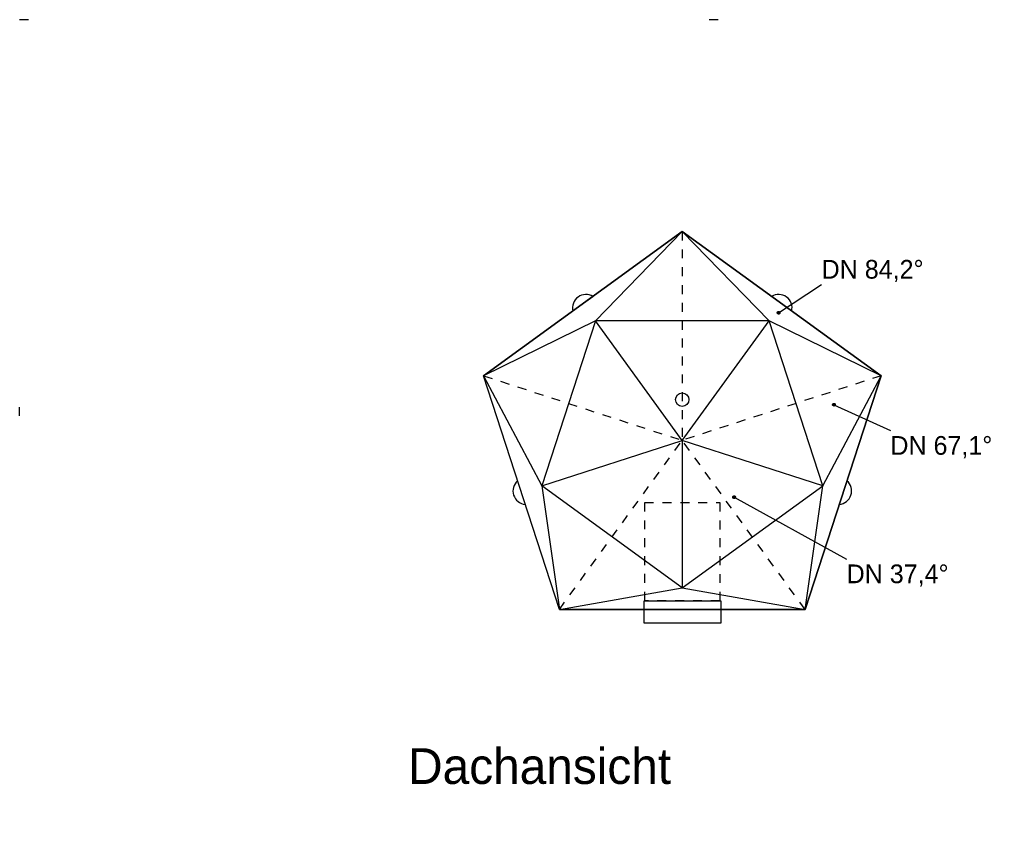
# Model space of a CAD drawing. Header units: metres. Extents: x -6 to 36, y -18 to 11.7.
# Drawn here: x -6 to 4.94, y 2.61 to 11.7 of the extents above; entities that cross this region are included whole.
import ezdxf

# ---------------------------------------------------------------- set-up
doc = ezdxf.new("R2010")
doc.units = ezdxf.units.M
doc.header["$LTSCALE"] = 2.54
doc.linetypes.add('ACAD_ISO07W100', pattern=[3, 0, -3])
doc.linetypes.add('Dash Style-5', pattern=[0.041656, 0.013885, -0.027771])
for name, color, linetype, lineweight, true_color in [('Dimension', 7, 'Continuous', 25, 0x000000), ('Linie ... Line-Plankopf', 7, 'ACAD_ISO07W100', 5, 0x000000), ('Linie ... Linie-Ansicht', 7, 'Continuous', 5, 0x000000), ('Linie ... Linie-Verdeckt', 7, 'Dash Style-5', 5, 0x000000), ('Text', 7, 'Continuous', 25, 0x000000)]:
    doc.layers.add(name, color=color, linetype=linetype, lineweight=lineweight, true_color=true_color)
doc.styles.add('textstyle45', font='FUTURAL.TTF')
doc.styles.add('textstyle46', font='FUTURAL.TTF')
doc.styles.add('textstyle47', font='FUTURAL.TTF')
doc.styles.add('textstyle49', font='')
doc.styles.get('textstyle49').set_extended_font_data('Futura Lt BT')

msp = doc.modelspace()

# ---------------------------------------------------------------- hatches: boundary and pattern name
at = {"layer": 'Dimension', "linetype": 'Continuous', "lineweight": 0, "true_color": 0x000000, "transparency": 33554687}
for points in [[(2.509, 8.424), (2.509, 8.424), (2.509, 8.423), (2.51, 8.422), (2.51, 8.422), (2.51, 8.421), (2.51, 8.42), (2.511, 8.42), (2.511, 8.419), (2.511, 8.418), (2.511, 8.417), (2.511, 8.417), (2.511, 8.416), (2.511, 8.415), (2.511, 8.415), (2.511, 8.414), (2.511, 8.413), (2.511, 8.412), (2.51, 8.412), (2.51, 8.411), (2.51, 8.41), (2.51, 8.41), (2.509, 8.409), (2.509, 8.408), (2.508, 8.408), (2.508, 8.407), (2.508, 8.407), (2.507, 8.406), (2.507, 8.405), (2.506, 8.405), (2.505, 8.404), (2.505, 8.404), (2.504, 8.404), (2.504, 8.403), (2.503, 8.403), (2.502, 8.403), (2.502, 8.402), (2.501, 8.402), (2.5, 8.402), (2.499, 8.402), (2.499, 8.401), (2.498, 8.401), (2.497, 8.401), (2.497, 8.401), (2.496, 8.401), (2.495, 8.401), (2.494, 8.401), (2.494, 8.401), (2.493, 8.402), (2.492, 8.402), (2.491, 8.402), (2.491, 8.402), (2.49, 8.402), (2.489, 8.403), (2.489, 8.403), (2.488, 8.403), (2.488, 8.404), (2.487, 8.404), (2.486, 8.405), (2.486, 8.405), (2.485, 8.406), (2.485, 8.406), (2.484, 8.407), (2.484, 8.407), (2.483, 8.408), (2.483, 8.409), (2.483, 8.409), (2.482, 8.41), (2.482, 8.411), (2.482, 8.411), (2.482, 8.412), (2.481, 8.413), (2.481, 8.413), (2.481, 8.414), (2.481, 8.415), (2.481, 8.416), (2.481, 8.416), (2.481, 8.417), (2.481, 8.418), (2.481, 8.419), (2.481, 8.419), (2.481, 8.42), (2.482, 8.421), (2.482, 8.421), (2.482, 8.422), (2.483, 8.423), (2.483, 8.423), (2.483, 8.424), (2.484, 8.425), (2.484, 8.425), (2.485, 8.426), (2.485, 8.426), (2.486, 8.427), (2.486, 8.427), (2.487, 8.428), (2.487, 8.428), (2.488, 8.429), (2.488, 8.429), (2.489, 8.43), (2.49, 8.43), (2.49, 8.43), (2.491, 8.43), (2.492, 8.431), (2.493, 8.431), (2.493, 8.431), (2.494, 8.431), (2.495, 8.431), (2.495, 8.431), (2.496, 8.431), (2.497, 8.431), (2.498, 8.431), (2.498, 8.431), (2.499, 8.431), (2.5, 8.431), (2.501, 8.431), (2.501, 8.43), (2.502, 8.43), (2.503, 8.43), (2.503, 8.429), (2.504, 8.429), (2.505, 8.429), (2.505, 8.428), (2.506, 8.428), (2.506, 8.427), (2.507, 8.427), (2.507, 8.426), (2.508, 8.426), (2.508, 8.425)], [(3.129, 7.38), (3.129, 7.38), (3.128, 7.379), (3.128, 7.378), (3.127, 7.378), (3.127, 7.377), (3.127, 7.377), (3.126, 7.376), (3.126, 7.376), (3.125, 7.375), (3.124, 7.375), (3.124, 7.374), (3.123, 7.374), (3.123, 7.373), (3.122, 7.373), (3.121, 7.373), (3.121, 7.372), (3.12, 7.372), (3.119, 7.372), (3.118, 7.372), (3.118, 7.372), (3.117, 7.371), (3.116, 7.371), (3.116, 7.371), (3.115, 7.371), (3.114, 7.371), (3.113, 7.371), (3.113, 7.372), (3.112, 7.372), (3.111, 7.372), (3.11, 7.372), (3.11, 7.372), (3.109, 7.373), (3.108, 7.373), (3.108, 7.373), (3.107, 7.374), (3.106, 7.374), (3.106, 7.375), (3.105, 7.375), (3.105, 7.376), (3.104, 7.376), (3.104, 7.377), (3.103, 7.377), (3.103, 7.378), (3.102, 7.378), (3.102, 7.379), (3.102, 7.38), (3.101, 7.38), (3.101, 7.381), (3.101, 7.382), (3.101, 7.382), (3.1, 7.383), (3.1, 7.384), (3.1, 7.385), (3.1, 7.385), (3.1, 7.386), (3.1, 7.387), (3.1, 7.388), (3.1, 7.388), (3.1, 7.389), (3.101, 7.39), (3.101, 7.39), (3.101, 7.391), (3.101, 7.392), (3.101, 7.393), (3.102, 7.393), (3.102, 7.394), (3.102, 7.394), (3.103, 7.395), (3.103, 7.396), (3.104, 7.396), (3.104, 7.397), (3.105, 7.397), (3.105, 7.398), (3.106, 7.398), (3.107, 7.399), (3.107, 7.399), (3.108, 7.4), (3.108, 7.4), (3.109, 7.4), (3.11, 7.4), (3.11, 7.401), (3.111, 7.401), (3.112, 7.401), (3.113, 7.401), (3.113, 7.401), (3.114, 7.401), (3.115, 7.401), (3.116, 7.401), (3.116, 7.401), (3.117, 7.401), (3.118, 7.401), (3.118, 7.401), (3.119, 7.401), (3.12, 7.401), (3.121, 7.4), (3.121, 7.4), (3.122, 7.4), (3.123, 7.399), (3.123, 7.399), (3.124, 7.399), (3.124, 7.398), (3.125, 7.398), (3.126, 7.397), (3.126, 7.397), (3.127, 7.396), (3.127, 7.396), (3.127, 7.395), (3.128, 7.394), (3.128, 7.394), (3.129, 7.393), (3.129, 7.392), (3.129, 7.392), (3.129, 7.391), (3.13, 7.39), (3.13, 7.39), (3.13, 7.389), (3.13, 7.388), (3.13, 7.388), (3.13, 7.387), (3.13, 7.386), (3.13, 7.385), (3.13, 7.385), (3.13, 7.384), (3.13, 7.383), (3.13, 7.382), (3.129, 7.382), (3.129, 7.381)], [(2.01, 6.344), (2.01, 6.343), (2.009, 6.342), (2.009, 6.342), (2.009, 6.341), (2.008, 6.341), (2.008, 6.34), (2.007, 6.34), (2.006, 6.339), (2.006, 6.339), (2.005, 6.338), (2.005, 6.338), (2.004, 6.337), (2.003, 6.337), (2.003, 6.337), (2.002, 6.337), (2.001, 6.336), (2.001, 6.336), (2, 6.336), (1.999, 6.336), (1.998, 6.336), (1.998, 6.336), (1.997, 6.336), (1.996, 6.336), (1.995, 6.336), (1.995, 6.336), (1.994, 6.336), (1.993, 6.336), (1.993, 6.336), (1.992, 6.337), (1.991, 6.337), (1.991, 6.337), (1.99, 6.337), (1.989, 6.338), (1.989, 6.338), (1.988, 6.339), (1.987, 6.339), (1.987, 6.34), (1.986, 6.34), (1.986, 6.341), (1.985, 6.341), (1.985, 6.342), (1.984, 6.342), (1.984, 6.343), (1.984, 6.344), (1.983, 6.344), (1.983, 6.345), (1.983, 6.346), (1.983, 6.346), (1.982, 6.347), (1.982, 6.348), (1.982, 6.348), (1.982, 6.349), (1.982, 6.35), (1.982, 6.351), (1.982, 6.351), (1.982, 6.352), (1.982, 6.353), (1.982, 6.354), (1.982, 6.354), (1.983, 6.355), (1.983, 6.356), (1.983, 6.356), (1.983, 6.357), (1.984, 6.358), (1.984, 6.358), (1.984, 6.359), (1.985, 6.36), (1.985, 6.36), (1.986, 6.361), (1.986, 6.361), (1.987, 6.362), (1.987, 6.362), (1.988, 6.363), (1.989, 6.363), (1.989, 6.364), (1.99, 6.364), (1.99, 6.364), (1.991, 6.365), (1.992, 6.365), (1.993, 6.365), (1.993, 6.365), (1.994, 6.365), (1.995, 6.366), (1.995, 6.366), (1.996, 6.366), (1.997, 6.366), (1.998, 6.366), (1.998, 6.366), (1.999, 6.366), (2, 6.365), (2.001, 6.365), (2.001, 6.365), (2.002, 6.365), (2.003, 6.365), (2.003, 6.364), (2.004, 6.364), (2.005, 6.364), (2.005, 6.363), (2.006, 6.363), (2.006, 6.362), (2.007, 6.362), (2.008, 6.361), (2.008, 6.361), (2.009, 6.36), (2.009, 6.36), (2.009, 6.359), (2.01, 6.358), (2.01, 6.358), (2.011, 6.357), (2.011, 6.356), (2.011, 6.356), (2.011, 6.355), (2.012, 6.354), (2.012, 6.354), (2.012, 6.353), (2.012, 6.352), (2.012, 6.351), (2.012, 6.351), (2.012, 6.35), (2.012, 6.349), (2.012, 6.349), (2.012, 6.348), (2.012, 6.347), (2.011, 6.346), (2.011, 6.346), (2.011, 6.345), (2.011, 6.344)]]:
    msp.add_hatch(color=18, dxfattribs=at).paths.add_polyline_path(points, flags=0)

# ---------------------------------------------------------------- linework, layer by layer
at = {"layer": 'Dimension', "color": 18, "linetype": 'Continuous', "lineweight": 5, "true_color": 0x000000}
for p, q in [((2.496, 8.416), (2.977, 8.731)), ((3.115, 7.386), (3.747, 7.096)), ((1.997, 6.351), (3.257, 5.658))]:
    msp.add_line(p, q, dxfattribs=at)
for points in [[(2.509, 8.424), (2.509, 8.424), (2.509, 8.423), (2.51, 8.422), (2.51, 8.422), (2.51, 8.421), (2.51, 8.42), (2.511, 8.42), (2.511, 8.419), (2.511, 8.418), (2.511, 8.417), (2.511, 8.417), (2.511, 8.416), (2.511, 8.415), (2.511, 8.415), (2.511, 8.414), (2.511, 8.413), (2.511, 8.412), (2.51, 8.412), (2.51, 8.411), (2.51, 8.41), (2.51, 8.41), (2.509, 8.409), (2.509, 8.408), (2.508, 8.408), (2.508, 8.407), (2.508, 8.407), (2.507, 8.406), (2.507, 8.405), (2.506, 8.405), (2.505, 8.404), (2.505, 8.404), (2.504, 8.404), (2.504, 8.403), (2.503, 8.403), (2.502, 8.403), (2.502, 8.402), (2.501, 8.402), (2.5, 8.402), (2.499, 8.402), (2.499, 8.401), (2.498, 8.401), (2.497, 8.401), (2.497, 8.401), (2.496, 8.401), (2.495, 8.401), (2.494, 8.401), (2.494, 8.401), (2.493, 8.402), (2.492, 8.402), (2.491, 8.402), (2.491, 8.402), (2.49, 8.402), (2.489, 8.403), (2.489, 8.403), (2.488, 8.403), (2.488, 8.404), (2.487, 8.404), (2.486, 8.405), (2.486, 8.405), (2.485, 8.406), (2.485, 8.406), (2.484, 8.407), (2.484, 8.407), (2.483, 8.408), (2.483, 8.409), (2.483, 8.409), (2.482, 8.41), (2.482, 8.411), (2.482, 8.411), (2.482, 8.412), (2.481, 8.413), (2.481, 8.413), (2.481, 8.414), (2.481, 8.415), (2.481, 8.416), (2.481, 8.416), (2.481, 8.417), (2.481, 8.418), (2.481, 8.419), (2.481, 8.419), (2.481, 8.42), (2.482, 8.421), (2.482, 8.421), (2.482, 8.422), (2.483, 8.423), (2.483, 8.423), (2.483, 8.424), (2.484, 8.425), (2.484, 8.425), (2.485, 8.426), (2.485, 8.426), (2.486, 8.427), (2.486, 8.427), (2.487, 8.428), (2.487, 8.428), (2.488, 8.429), (2.488, 8.429), (2.489, 8.43), (2.49, 8.43), (2.49, 8.43), (2.491, 8.43), (2.492, 8.431), (2.493, 8.431), (2.493, 8.431), (2.494, 8.431), (2.495, 8.431), (2.495, 8.431), (2.496, 8.431), (2.497, 8.431), (2.498, 8.431), (2.498, 8.431), (2.499, 8.431), (2.5, 8.431), (2.501, 8.431), (2.501, 8.43), (2.502, 8.43), (2.503, 8.43), (2.503, 8.429), (2.504, 8.429), (2.505, 8.429), (2.505, 8.428), (2.506, 8.428), (2.506, 8.427), (2.507, 8.427), (2.507, 8.426), (2.508, 8.426), (2.508, 8.425), (2.509, 8.424)], [(3.129, 7.38), (3.129, 7.38), (3.128, 7.379), (3.128, 7.378), (3.127, 7.378), (3.127, 7.377), (3.127, 7.377), (3.126, 7.376), (3.126, 7.376), (3.125, 7.375), (3.124, 7.375), (3.124, 7.374), (3.123, 7.374), (3.123, 7.373), (3.122, 7.373), (3.121, 7.373), (3.121, 7.372), (3.12, 7.372), (3.119, 7.372), (3.118, 7.372), (3.118, 7.372), (3.117, 7.371), (3.116, 7.371), (3.116, 7.371), (3.115, 7.371), (3.114, 7.371), (3.113, 7.371), (3.113, 7.372), (3.112, 7.372), (3.111, 7.372), (3.11, 7.372), (3.11, 7.372), (3.109, 7.373), (3.108, 7.373), (3.108, 7.373), (3.107, 7.374), (3.106, 7.374), (3.106, 7.375), (3.105, 7.375), (3.105, 7.376), (3.104, 7.376), (3.104, 7.377), (3.103, 7.377), (3.103, 7.378), (3.102, 7.378), (3.102, 7.379), (3.102, 7.38), (3.101, 7.38), (3.101, 7.381), (3.101, 7.382), (3.101, 7.382), (3.1, 7.383), (3.1, 7.384), (3.1, 7.385), (3.1, 7.385), (3.1, 7.386), (3.1, 7.387), (3.1, 7.388), (3.1, 7.388), (3.1, 7.389), (3.101, 7.39), (3.101, 7.39), (3.101, 7.391), (3.101, 7.392), (3.101, 7.393), (3.102, 7.393), (3.102, 7.394), (3.102, 7.394), (3.103, 7.395), (3.103, 7.396), (3.104, 7.396), (3.104, 7.397), (3.105, 7.397), (3.105, 7.398), (3.106, 7.398), (3.107, 7.399), (3.107, 7.399), (3.108, 7.4), (3.108, 7.4), (3.109, 7.4), (3.11, 7.4), (3.11, 7.401), (3.111, 7.401), (3.112, 7.401), (3.113, 7.401), (3.113, 7.401), (3.114, 7.401), (3.115, 7.401), (3.116, 7.401), (3.116, 7.401), (3.117, 7.401), (3.118, 7.401), (3.118, 7.401), (3.119, 7.401), (3.12, 7.401), (3.121, 7.4), (3.121, 7.4), (3.122, 7.4), (3.123, 7.399), (3.123, 7.399), (3.124, 7.399), (3.124, 7.398), (3.125, 7.398), (3.126, 7.397), (3.126, 7.397), (3.127, 7.396), (3.127, 7.396), (3.127, 7.395), (3.128, 7.394), (3.128, 7.394), (3.129, 7.393), (3.129, 7.392), (3.129, 7.392), (3.129, 7.391), (3.13, 7.39), (3.13, 7.39), (3.13, 7.389), (3.13, 7.388), (3.13, 7.388), (3.13, 7.387), (3.13, 7.386), (3.13, 7.385), (3.13, 7.385), (3.13, 7.384), (3.13, 7.383), (3.13, 7.382), (3.129, 7.382), (3.129, 7.381), (3.129, 7.38)], [(2.01, 6.344), (2.01, 6.343), (2.009, 6.342), (2.009, 6.342), (2.009, 6.341), (2.008, 6.341), (2.008, 6.34), (2.007, 6.34), (2.006, 6.339), (2.006, 6.339), (2.005, 6.338), (2.005, 6.338), (2.004, 6.337), (2.003, 6.337), (2.003, 6.337), (2.002, 6.337), (2.001, 6.336), (2.001, 6.336), (2, 6.336), (1.999, 6.336), (1.998, 6.336), (1.998, 6.336), (1.997, 6.336), (1.996, 6.336), (1.995, 6.336), (1.995, 6.336), (1.994, 6.336), (1.993, 6.336), (1.993, 6.336), (1.992, 6.337), (1.991, 6.337), (1.991, 6.337), (1.99, 6.337), (1.989, 6.338), (1.989, 6.338), (1.988, 6.339), (1.987, 6.339), (1.987, 6.34), (1.986, 6.34), (1.986, 6.341), (1.985, 6.341), (1.985, 6.342), (1.984, 6.342), (1.984, 6.343), (1.984, 6.344), (1.983, 6.344), (1.983, 6.345), (1.983, 6.346), (1.983, 6.346), (1.982, 6.347), (1.982, 6.348), (1.982, 6.348), (1.982, 6.349), (1.982, 6.35), (1.982, 6.351), (1.982, 6.351), (1.982, 6.352), (1.982, 6.353), (1.982, 6.354), (1.982, 6.354), (1.983, 6.355), (1.983, 6.356), (1.983, 6.356), (1.983, 6.357), (1.984, 6.358), (1.984, 6.358), (1.984, 6.359), (1.985, 6.36), (1.985, 6.36), (1.986, 6.361), (1.986, 6.361), (1.987, 6.362), (1.987, 6.362), (1.988, 6.363), (1.989, 6.363), (1.989, 6.364), (1.99, 6.364), (1.99, 6.364), (1.991, 6.365), (1.992, 6.365), (1.993, 6.365), (1.993, 6.365), (1.994, 6.365), (1.995, 6.366), (1.995, 6.366), (1.996, 6.366), (1.997, 6.366), (1.998, 6.366), (1.998, 6.366), (1.999, 6.366), (2, 6.365), (2.001, 6.365), (2.001, 6.365), (2.002, 6.365), (2.003, 6.365), (2.003, 6.364), (2.004, 6.364), (2.005, 6.364), (2.005, 6.363), (2.006, 6.363), (2.006, 6.362), (2.007, 6.362), (2.008, 6.361), (2.008, 6.361), (2.009, 6.36), (2.009, 6.36), (2.009, 6.359), (2.01, 6.358), (2.01, 6.358), (2.011, 6.357), (2.011, 6.356), (2.011, 6.356), (2.011, 6.355), (2.012, 6.354), (2.012, 6.354), (2.012, 6.353), (2.012, 6.352), (2.012, 6.351), (2.012, 6.351), (2.012, 6.35), (2.012, 6.349), (2.012, 6.349), (2.012, 6.348), (2.012, 6.347), (2.011, 6.346), (2.011, 6.346), (2.011, 6.345), (2.011, 6.344), (2.01, 6.344)]]:
    msp.add_lwpolyline(points, close=True, dxfattribs=at)
at = {"layer": 'Linie ... Line-Plankopf', "flags": 128}
msp.add_lwpolyline([(-6, 11.7), (36, 11.7), (36, -18), (-6, -18)], close=True, dxfattribs=at)
at = {"layer": 'Linie ... Linie-Ansicht', "linetype": 'Continuous', "lineweight": 5}
for p, q in [((1.417, 9.326), (-0.807, 7.71)), ((1.417, 9.326), (0.446, 8.324)), ((3.642, 7.71), (1.417, 9.326)), ((2.389, 8.324), (1.417, 9.326)), ((0.446, 8.324), (-0.807, 7.71)), ((0.446, 8.324), (-0.155, 6.476)), ((2.389, 8.324), (0.446, 8.324)), ((1.417, 6.987), (0.446, 8.324)), ((1.417, 6.987), (2.389, 8.324)), ((2.99, 6.476), (2.389, 8.324)), ((3.642, 7.71), (2.389, 8.324)), ((0.042, 5.094), (-0.807, 7.71)), ((-0.807, 7.71), (-0.155, 6.476)), ((2.792, 5.094), (3.642, 7.71)), ((2.99, 6.476), (3.642, 7.71)), ((-0.155, 6.476), (1.417, 6.987)), ((2.99, 6.476), (1.417, 6.987)), ((1.417, 6.987), (1.417, 5.334)), ((1.417, 5.334), (-0.155, 6.476)), ((-0.155, 6.476), (0.042, 5.094)), ((1.417, 5.334), (2.99, 6.476)), ((2.792, 5.094), (2.99, 6.476)), ((0.042, 5.094), (1.417, 5.334)), ((1.417, 5.334), (2.792, 5.094)), ((0.042, 5.094), (2.792, 5.094))]:
    msp.add_line(p, q, dxfattribs=at)
at = {"layer": 'Linie ... Linie-Ansicht'}
for p, q in [((0.193, 8.436), (0.417, 8.599)), ((2.418, 8.599), (2.642, 8.436)), ((3.26, 6.534), (3.174, 6.27))]:
    msp.add_line(p, q, dxfattribs=at)
at = {"layer": 'Linie ... Linie-Ansicht', "linetype": 'Continuous', "lineweight": 5}
msp.add_lwpolyline([(-0.807, 7.71), (1.417, 9.326), (3.642, 7.71), (2.792, 5.094), (0.042, 5.094)], close=True, dxfattribs=at)
at = {"layer": 'Linie ... Linie-Ansicht', "color": 7, "linetype": 'Continuous', "lineweight": 5, "flags": 128}
msp.add_lwpolyline([(0.99, 5.191), (1.849, 5.191), (1.849, 4.94), (0.99, 4.94)], close=True, dxfattribs=at)
at = {"layer": 'Linie ... Linie-Ansicht', "color": 18, "linetype": 'Continuous', "lineweight": 5, "true_color": 0x000000}
msp.add_circle((1.417, 7.443), 0.075, dxfattribs=at)
at = {"layer": 'Linie ... Linie-Ansicht', "linetype": 'Continuous', "lineweight": 5}
for centre, start, end in [((0.339, 8.471), 58.4337, 193.5682), ((2.496, 8.471), 346.4494, 121.5526), ((-0.328, 6.42), 130.4388, 265.5608), ((3.163, 6.42), 274.4547, 49.5437)]:
    msp.add_arc(centre, 0.15, start, end, dxfattribs=at)
at = {"layer": 'Linie ... Linie-Verdeckt', "linetype": 'Dash Style-5', "lineweight": 5}
for p in [(1.417, 9.326), (-0.807, 7.71), (3.642, 7.71), (0.042, 5.094), (2.792, 5.094)]:
    msp.add_line(p, (1.417, 6.987), dxfattribs=at)
at = {"layer": 'Linie ... Linie-Verdeckt', "color": 18, "linetype": 'Dash Style-5', "lineweight": 5, "true_color": 0x000000}
msp.add_lwpolyline([(0.997, 6.29), (1.838, 6.29), (1.838, 5.191), (0.997, 5.191)], close=True, dxfattribs=at)

# ---------------------------------------------------------------- texts
at = {"layer": 'Dimension', "color": 18, "true_color": 0x000000, "insert": (2.977, 9.008), "char_height": 0.2097, "width": 1.7956, "attachment_point": 1, "line_spacing_factor": 0.972742, "style": 'textstyle47'}
msp.add_mtext('DN 84,2°', dxfattribs=at)
at = {"layer": 'Dimension', "char_height": 0.2097, "attachment_point": 1, "line_spacing_factor": 0.972742}
for s, insert, width, style in [('DN 67,1°', (3.747, 7.035), 1.3278, 'textstyle46'), ('DN 37,4°', (3.257, 5.597), 1.48982, 'textstyle45')]:
    msp.add_mtext(s, dxfattribs=dict(at, insert=insert, width=width, style=style))
at = {"layer": 'Text', "insert": (-1.651, 3.539), "char_height": 0.4, "attachment_point": 1, "style": 'textstyle49'}
msp.add_mtext('Dachansicht', dxfattribs=at)

doc.saveas('drawing.dxf')
